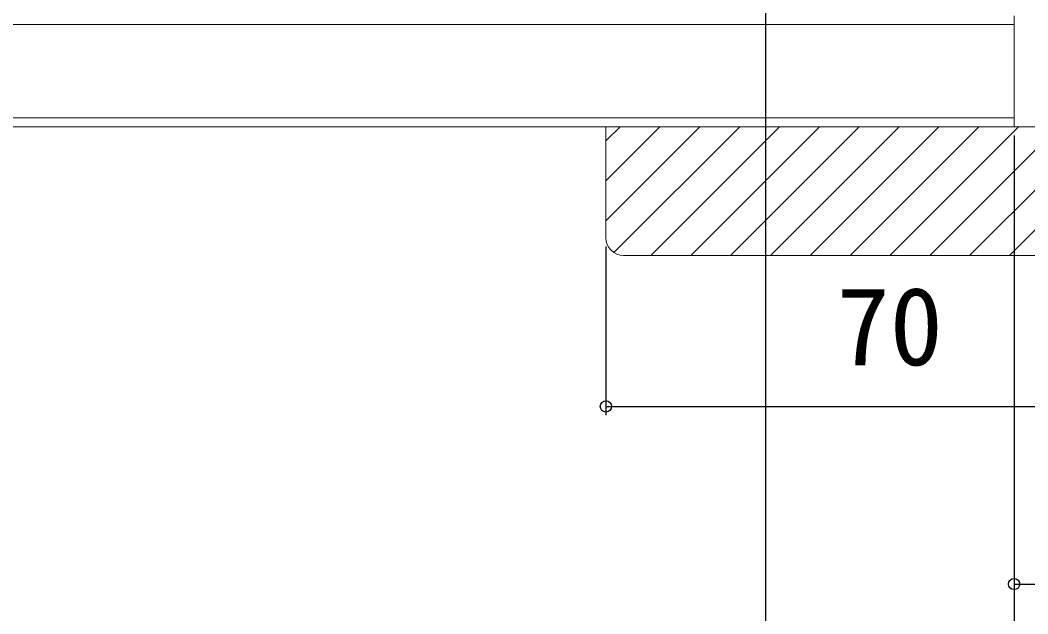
# Model space of a CAD drawing. Units: millimetres, scale not verified. Extents: x -525 to 525, y -783 to 779.
# Drawn here: x -240 to -126.4, y -621.2 to -554.3 of the extents above; entities that cross this region are included whole.
import ezdxf
from ezdxf.enums import TextEntityAlignment as Align

# ---------------------------------------------------------------- set-up
doc = ezdxf.new("R2010")
doc.units = ezdxf.units.MM
doc.header["$LTSCALE"] = 4
doc.layers.add('0-7_YKK_D', color=6, linetype='Continuous')
doc.layers.add('0-9_YSS_K', color=3, linetype='Continuous', lineweight=18)
doc.styles.add('ＭＳ ゴシック', font='')
doc.styles.get('ＭＳ ゴシック').set_extended_font_data('MS Gothic')

msp = doc.modelspace()

# ---------------------------------------------------------------- linework, layer by layer
at = {"layer": '0-7_YKK_D'}
for p, q in [((-155.969, -449.3), (-155.969, -638.8)), ((-127.969, -567.3), (-127.969, -638.8)), ((-127.969, -567.3), (-127.969, -638.8)), ((-127.969, -567.3), (-127.969, -618.8)), ((-173.969, -579.8), (-173.969, -598.8)), ((-173.969, -597.8), (-103.969, -597.8)), ((-127.969, -617.8), (-97.969, -617.8))]:
    msp.add_line(p, q, dxfattribs=at)
for centre in [(-173.969, -597.8), (-127.969, -617.8)]:
    msp.add_circle(centre, 0.637, dxfattribs=at)
at = {"layer": '0-9_YSS_K'}
for p, q in [((-127.969, -553.8), (-127.969, -566.3)), ((-127.969, -554.8), (-318, -554.8)), ((-127.969, -565.3), (-318, -565.3)), ((-127.969, -566.3), (-318, -566.3)), ((-173.969, -567.903), (-172.366, -566.3)), ((-173.969, -572.393), (-167.876, -566.3)), ((-173.969, -576.884), (-163.385, -566.3)), ((-173.067, -580.472), (-158.895, -566.3)), ((-168.905, -580.8), (-154.405, -566.3)), ((-164.415, -580.8), (-149.915, -566.3)), ((-159.925, -580.8), (-145.425, -566.3)), ((-155.435, -580.8), (-140.935, -566.3)), ((-150.945, -580.8), (-136.445, -566.3)), ((-146.455, -580.8), (-131.955, -566.3)), ((-141.964, -580.8), (-127.464, -566.3)), ((-137.474, -580.8), (-122.974, -566.3)), ((-132.984, -580.8), (-118.484, -566.3)), ((-128.494, -580.8), (-113.994, -566.3)), ((-105.969, -580.8), (-171.969, -580.8))]:
    msp.add_line(p, q, dxfattribs=at)
msp.add_lwpolyline([(-173.969, -578.8), (-173.969, -566.3), (-110.969, -566.3), (-110.969, -552.3), (-103.969, -552.3), (-103.969, -578.8)], dxfattribs=at)
msp.add_arc((-171.969, -578.8), 2, 180.00001, 269.99999, dxfattribs=at)

# ---------------------------------------------------------------- texts
at = {"layer": '0-7_YKK_D', "style": 'ＭＳ ゴシック'}
msp.add_text('70', height=8.798, dxfattribs=at).set_placement((-147.969, -595.8), align=Align.BOTTOM_LEFT)

doc.saveas('drawing.dxf')
